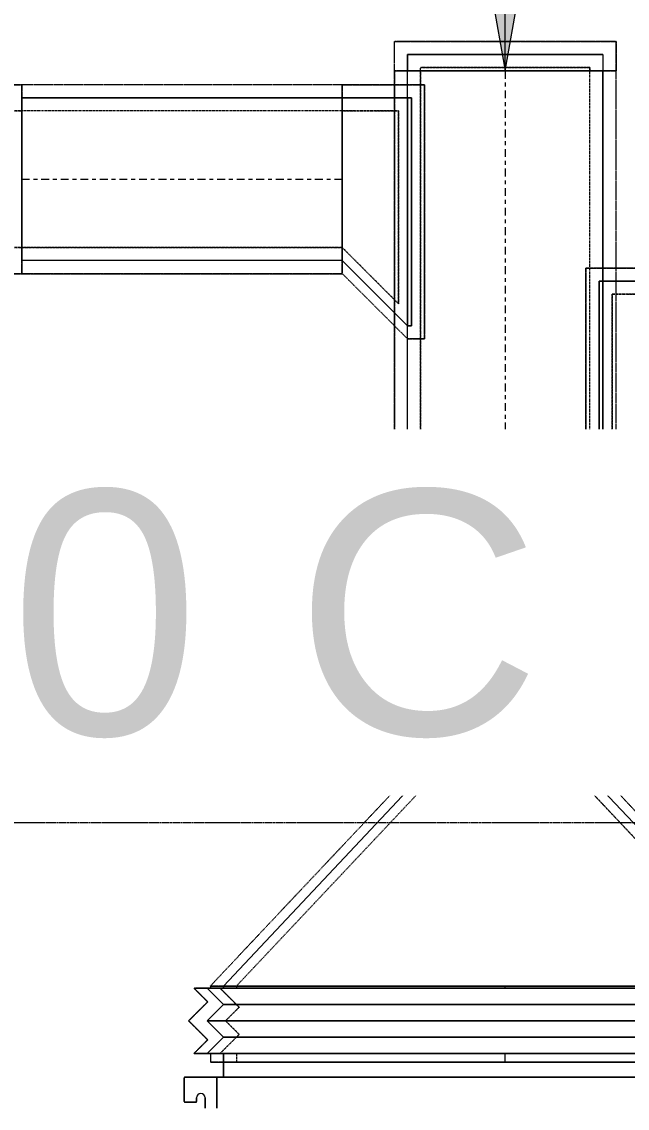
# Model space of a CAD drawing. Header units: inches. Extents: x -83664 to 20107, y -47222 to 19398.
# Drawn here: x -5650 to -4721, y -43412 to -41744 of the extents above; entities that cross this region are included whole.
import ezdxf

# ---------------------------------------------------------------- set-up
doc = ezdxf.new("R2010")
doc.units = ezdxf.units.IN
doc.header["$MEASUREMENT"] = 0
for name, pattern in [('AE7-LP-CENTER', [5.45, 3, -0.6, 1.25, -0.6]), ('Center', [29.999999, 12, -6, 6, -6]), ('Hidden 0_50', [1.0584, 0.5292, -0.5292]), ('Hidden 1_0', [1.7, 1, -0.7])]:
    doc.linetypes.add(name, pattern=pattern)
for name, color, linetype, lineweight, true_color in [('A-ANNO-MATC', 1, 'AE7-LP-CENTER', 9, 0xff0000), ('G-ANNO-SYMB', 7, 'Continuous', 9, 0x0091c9), ('M-HVAC-DUCT', 7, 'Continuous', 9, 0xffe97f)]:
    doc.layers.add(name, color=color, linetype=linetype, lineweight=lineweight, true_color=true_color)
for name, color, linetype, lineweight in [('M-EQPM', 7, 'Continuous', 18), ('M-HVAC-DUCT-CNTR', 7, 'Center', 9), ('M-HVAC-DUCT-IDEN', 7, 'Continuous', 18)]:
    doc.layers.add(name, color=color, linetype=linetype, lineweight=lineweight)
doc.styles.add('Arial_11', font='arial.ttf', dxfattribs={"height": 375})

# ---------------------------------------------------------------- blocks, each defined once
blk = doc.blocks.new('FCU-04-4R-M - FCU-F1-11-8-8295676-FIRST FLOOR AC CONDITIONING LAYOUT - PART A')
at = {"layer": 'M-EQPM'}
for p, q in [((-642.5, -199.7), (-642.5, -225.7)), ((-642.5, -225.7), (-642.5, -199.7)), ((-460.6, -216), (-460.6, -199.7)), ((-460.6, -199.7), (-460.6, -216)), ((-442.6, -199.7), (-442.6, -247.5)), ((-442.6, -247.5), (-442.6, -199.7)), ((-442.5, -199.7), (-442.5, -247.5)), ((-442.5, -247.5), (-442.5, -199.7)), ((442.5, -247.5), (442.5, -199.7)), ((442.5, -199.7), (442.5, -247.5)), ((442.5, -247.5), (442.5, -199.7)), ((442.5, -199.7), (442.5, -247.5)), ((442.6, -247.5), (442.6, -199.7)), ((442.6, -199.7), (442.6, -247.5)), ((460.6, -199.7), (460.6, -216)), ((460.6, -216), (460.6, -199.7)), ((-492.6, -246.5), (-492.6, -210)), ((-492.6, -210), (-492.6, -246.5)), ((-491.6, -209), (-474.6, -209)), ((-474.6, -209), (-491.6, -209)), ((-473.6, -210), (-473.6, -216)), ((-473.6, -216), (-473.6, -210)), ((473.6, -216), (473.6, -210)), ((473.6, -210), (473.6, -216)), ((474.6, -209), (491.6, -209)), ((491.6, -209), (474.6, -209)), ((492.6, -210), (492.6, -246.5)), ((492.6, -246.5), (492.6, -210)), ((-642.5, -225.7), (-442.5, -225.7)), ((-442.5, -225.7), (-642.5, -225.7)), ((-442.5, -221.7), (-472.5, -221.7)), ((-472.5, -221.7), (-472.5, -241.7)), ((-472.5, -221.7), (-472.5, -241.7)), ((-442.5, -241.7), (-442.5, -221.7)), ((-442.5, -241.7), (-442.5, -221.7)), ((-442.5, -225.7), (-442.5, -247.5)), ((-442.5, -247.5), (-442.5, -225.7)), ((-442.6, -247.5), (-491.6, -247.5)), ((-491.6, -247.5), (-442.6, -247.5)), ((-472.5, -241.7), (-442.5, -241.7)), ((-442.5, -247.5), (442.5, -247.5)), ((442.5, -247.5), (-442.5, -247.5)), ((-442.5, -247.5), (442.5, -247.5)), ((442.5, -247.5), (-442.5, -247.5)), ((432.5, -247.5), (-432.5, -247.5)), ((-432.5, -247.5), (-432.5, -270.5)), ((-432.5, -270.5), (-432.5, -247.5)), ((-432.5, -247.5), (432.5, -247.5)), ((432.5, -270.5), (432.5, -247.5)), ((432.5, -247.5), (432.5, -270.5)), ((491.6, -247.5), (442.6, -247.5)), ((442.6, -247.5), (491.6, -247.5)), ((-432.5, -270.5), (432.5, -270.5)), ((432.5, -270.5), (-432.5, -270.5))]:
    blk.add_line(p, q, dxfattribs=at)
for centre, radius, start, end in [((-491.6, -210), 1, 90, 180), ((-491.6, -210), 1, 90, 180), ((-474.6, -210), 1, 0, 90), ((-474.6, -210), 1, 0, 90), ((-467.1, -216), 6.5, 180, 360), ((-467.1, -216), 6.5, 180, 360), ((467.1, -216), 6.5, 180, 360), ((467.1, -216), 6.5, 180, 360), ((474.6, -210), 1, 90, 180), ((474.6, -210), 1, 90, 180), ((491.6, -210), 1, 0, 90), ((491.6, -210), 1, 0, 90), ((-491.6, -246.5), 1, 180, 270), ((-491.6, -246.5), 1, 180, 270), ((491.6, -246.5), 1, 270, 0), ((491.6, -246.5), 1, 270, 0)]:
    blk.add_arc(centre, radius, start, end, dxfattribs=at)
blk = doc.blocks.new('REMC_M_FLEX CONNECTION_Type 2 - V_SAD-V93-FIRST FLOOR AC CONDITIONING LAYOUT - PART A')
at = {"layer": 'M-HVAC-DUCT', "color": 30, "true_color": 0xff7f00}
for p, q in [((146115.9, 55119.5), (146090.9, 55144.5)), ((146090.9, 55144.5), (146115.9, 55119.5)), ((146090.9, 55144.5), (147005.9, 55144.5)), ((147005.9, 55144.5), (146090.9, 55144.5)), ((146980.9, 55119.5), (147005.9, 55144.5)), ((146980.9, 55119.5), (147005.9, 55144.5)), ((146090.9, 55094.5), (146115.9, 55119.5)), ((146115.9, 55119.5), (146090.9, 55094.5)), ((146980.9, 55119.5), (146115.9, 55119.5)), ((146115.9, 55119.5), (146980.9, 55119.5)), ((146980.9, 55119.5), (146115.9, 55119.5)), ((146115.9, 55119.5), (146980.9, 55119.5)), ((146980.9, 55119.5), (147005.9, 55094.5)), ((146980.9, 55119.5), (147005.9, 55094.5)), ((146090.9, 55094.5), (147005.9, 55094.5)), ((147005.9, 55094.5), (146090.9, 55094.5)), ((147005.9, 55094.5), (146090.9, 55094.5)), ((146115.9, 55069.5), (146090.9, 55094.5)), ((146090.9, 55094.5), (147005.9, 55094.5)), ((146090.9, 55094.5), (146115.9, 55069.5)), ((147005.9, 55094.5), (146980.9, 55069.5)), ((147005.9, 55094.5), (146980.9, 55069.5)), ((146090.9, 55044.5), (146115.9, 55069.5)), ((146115.9, 55069.5), (146090.9, 55044.5)), ((146980.9, 55069.5), (146115.9, 55069.5)), ((146115.9, 55069.5), (146980.9, 55069.5)), ((146115.9, 55069.5), (146980.9, 55069.5)), ((146980.9, 55069.5), (146115.9, 55069.5)), ((146980.9, 55069.5), (147005.9, 55044.5)), ((146980.9, 55069.5), (147005.9, 55044.5)), ((146090.9, 55044.5), (147005.9, 55044.5)), ((147005.9, 55044.5), (146090.9, 55044.5))]:
    blk.add_line(p, q, dxfattribs=at)
blk = doc.blocks.new('M_Rectangular Endcap - Standard-7486187-FIRST FLOOR AC CONDITIONING LAYOUT - PART A')
at = {"layer": 'M-HVAC-DUCT', "color": 30, "true_color": 0xff7f00}
for p, q in [((0, 150), (0, -150)), ((0, -150), (0, 150)), ((0, 150), (25, 150)), ((25, 150), (0, 150)), ((25, 150), (25, -150)), ((25, -150), (25, 150)), ((25, -150), (0, -150)), ((25, -150), (0, -150))]:
    blk.add_line(p, q, dxfattribs=at)
blk = doc.blocks.new('M_Rectangular Transition - Length - Standard-9415717-FIRST FLOOR AC CONDITIONING LAYOUT - PART A')
at = {"layer": 'M-HVAC-DUCT', "color": 30, "true_color": 0xff7f00}
for p, q in [((0, 432.5), (0, -432.5)), ((0, 432.5), (300, 150)), ((0, 432.5), (300, 150)), ((0, -432.5), (0, 432.5)), ((300, -150), (300, 150)), ((300, 150), (300, -150)), ((0, -432.5), (300, -150)), ((300, -150), (0, -432.5))]:
    blk.add_line(p, q, dxfattribs=at)
blk = doc.blocks.new('M_Rectangular Elbow - Radius - 0_75 W-9415674-FIRST FLOOR AC CONDITIONING LAYOUT - PART A')
at = {"layer": 'M-HVAC-DUCT', "color": 30, "true_color": 0xff7f00}
for p, q in [((146698.4, 55804.9), (146398.4, 55804.9)), ((146398.4, 55804.9), (146698.4, 55804.9)), ((146398.4, 55804.9), (146398.4, 55751.1)), ((146398.4, 55804.9), (146398.4, 55535.9)), ((146698.4, 55751.1), (146698.4, 55804.9)), ((146698.4, 55804.9), (146698.4, 55535.9)), ((146398.4, 55535.9), (146398.4, 55751.1)), ((146398.4, 55751.1), (146698.4, 55751.1)), ((146698.4, 55751.1), (146698.4, 55535.9)), ((146698.4, 55535.9), (146398.4, 55535.9))]:
    blk.add_line(p, q, dxfattribs=at)
blk = doc.blocks.new('M_Rectangular Tap - Beveled - Standard-V216-FIRST FLOOR AC CONDITIONING LAYOUT - PART A')
at = {"layer": 'M-HVAC-DUCT', "color": 30, "true_color": 0xff7f00}
for p, q in [((0, 225), (-6.096, 225)), ((-6.096, -125), (-6.096, 225)), ((-6.096, 225), (-6.096, -125)), ((-6.096, 225), (0, 225)), ((100, 125), (0, 225)), ((100, 125), (0, 225)), ((100, 125), (100, -125)), ((100, -125), (100, 125)), ((-6.096, -125), (100, -125)), ((100, -125), (-6.096, -125))]:
    blk.add_line(p, q, dxfattribs=at)
blk = doc.blocks.new('M_Rectangular Tap - Beveled - Standard-V169-FIRST FLOOR AC CONDITIONING LAYOUT - PART A')
at = {"layer": 'M-HVAC-DUCT', "color": 30, "true_color": 0xff7f00}
for p, q in [((100, 125), (-6.096, 125)), ((-6.096, 125), (100, 125)), ((-6.096, 125), (-6.096, -225)), ((-6.096, -225), (-6.096, 125)), ((100, 125), (100, -125)), ((100, -125), (100, 125)), ((0, -225), (100, -125)), ((0, -225), (100, -125)), ((-6.096, -225), (0, -225)), ((0, -225), (-6.096, -225))]:
    blk.add_line(p, q, dxfattribs=at)
blk = doc.blocks.new('TEMW-SMBZ-HO-BM-HVAC-00002_rvt-1-FIRST FLOOR AC CONDITIONING LAYOUT - PART A')
at = {"layer": 'M-HVAC-DUCT', "color": 30, "linetype": 'Hidden 0_50', "true_color": 0xff7f00}
for p, q in [((146718.4, 56597.9), (146378.4, 56597.9)), ((146378.4, 56597.9), (146718.4, 56597.9)), ((146378.4, 56552.9), (146378.4, 56597.9)), ((146378.4, 56552.9), (146378.4, 56597.9)), ((146718.4, 56597.9), (146718.4, 56552.9)), ((146718.4, 56552.9), (146718.4, 56597.9)), ((146718.4, 56552.9), (146378.4, 56552.9)), ((146378.4, 56552.9), (146718.4, 56552.9)), ((146378.4, 56552.9), (146718.4, 56552.9)), ((146718.4, 56552.9), (146378.4, 56552.9)), ((146378.4, 56552.9), (146378.4, 55804.9)), ((146378.4, 55804.9), (146378.4, 56552.9)), ((146718.4, 55804.9), (146718.4, 56552.9)), ((146718.4, 55804.9), (146718.4, 56552.9)), ((145806.4, 56531.6), (145654, 56531.6)), ((145654, 56531.6), (145806.4, 56531.6)), ((145806.4, 56241.6), (145806.4, 56531.6)), ((145806.4, 56531.6), (145806.4, 56241.6)), ((145806.4, 56241.6), (145806.4, 56531.6)), ((145806.4, 56531.6), (145806.4, 56241.6)), ((146298.4, 56531.6), (145806.4, 56531.6)), ((146298.4, 56531.6), (145806.4, 56531.6)), ((146298.4, 56241.6), (146298.4, 56531.6)), ((146298.4, 56531.6), (146298.4, 56241.6)), ((146298.4, 56531.6), (146424.5, 56531.6)), ((146298.4, 56241.6), (146298.4, 56531.6)), ((146298.4, 56531.6), (146298.4, 56241.6)), ((146424.5, 56531.6), (146298.4, 56531.6)), ((146424.5, 56531.6), (146424.5, 56141.6)), ((146424.5, 56141.6), (146424.5, 56531.6)), ((145654, 56241.6), (145806.4, 56241.6)), ((145806.4, 56241.6), (145654, 56241.6)), ((145806.4, 56241.6), (146298.4, 56241.6)), ((146298.4, 56241.6), (145806.4, 56241.6)), ((146398.4, 56141.6), (146298.4, 56241.6)), ((146298.4, 56241.6), (146398.4, 56141.6)), ((146672.3, 55860), (146672.3, 56250)), ((146672.3, 56250), (146798.4, 56250)), ((146798.4, 56250), (146672.3, 56250)), ((146672.3, 56250), (146672.3, 55860)), ((146424.5, 56141.6), (146398.4, 56141.6)), ((146398.4, 56141.6), (146424.5, 56141.6)), ((146798.4, 55960), (146698.4, 55860)), ((146698.4, 55860), (146798.4, 55960)), ((146698.4, 55860), (146672.3, 55860)), ((146672.3, 55860), (146698.4, 55860)), ((146378.4, 55804.9), (146718.4, 55804.9)), ((146718.4, 55804.9), (146378.4, 55804.9)), ((146378.4, 55804.9), (146378.4, 55518.6)), ((146378.4, 55768.3), (146378.4, 55804.9)), ((146378.4, 55804.9), (146718.4, 55804.9)), ((146378.4, 55804.9), (146718.4, 55804.9)), ((146718.4, 55804.9), (146718.4, 55768.3)), ((146718.4, 55518.6), (146718.4, 55804.9)), ((146378.4, 55768.3), (146378.4, 55518.6)), ((146718.4, 55768.3), (146378.4, 55768.3)), ((146718.4, 55768.3), (146378.4, 55768.3)), ((146378.4, 55768.3), (146378.4, 55518.6)), ((146378.4, 55747.2), (146378.4, 55768.3)), ((146718.4, 55518.6), (146718.4, 55768.3)), ((146718.4, 55518.6), (146718.4, 55768.3)), ((146718.4, 55747.2), (146718.4, 55768.3)), ((146378.4, 55497.5), (146378.4, 55747.2)), ((146378.4, 55747.2), (146718.4, 55747.2)), ((146378.4, 55497.5), (146378.4, 55747.2)), ((146378.4, 55747.2), (146378.4, 55460.9)), ((146378.4, 55747.2), (146718.4, 55747.2)), ((146718.4, 55747.2), (146718.4, 55497.5)), ((146718.4, 55460.9), (146718.4, 55747.2)), ((146718.4, 55747.2), (146718.4, 55497.5)), ((146378.4, 55518.6), (146718.4, 55518.6)), ((146378.4, 55518.6), (146718.4, 55518.6)), ((146378.4, 55518.6), (146378.4, 55497.5)), ((146718.4, 55497.5), (146718.4, 55518.6)), ((146718.4, 55497.5), (146378.4, 55497.5)), ((146378.4, 55460.9), (146378.4, 55497.5)), ((146718.4, 55497.5), (146378.4, 55497.5)), ((146718.4, 55497.5), (146718.4, 55460.9)), ((146718.4, 55460.9), (146378.4, 55460.9)), ((146378.4, 55460.9), (146718.4, 55460.9)), ((146378.4, 55460.9), (146378.4, 55447.9)), ((146378.4, 55460.9), (146378.4, 55447.9)), ((146378.4, 55460.9), (146718.4, 55460.9)), ((146378.4, 55460.9), (146718.4, 55460.9)), ((146718.4, 55447.9), (146718.4, 55460.9)), ((146718.4, 55460.9), (146718.4, 55447.9)), ((146095.9, 55147.9), (146378.4, 55447.9)), ((146095.9, 55147.9), (146378.4, 55447.9)), ((146718.4, 55447.9), (146378.4, 55447.9)), ((146378.4, 55447.9), (146718.4, 55447.9)), ((146718.4, 55447.9), (146378.4, 55447.9)), ((146378.4, 55447.9), (146718.4, 55447.9)), ((147000.9, 55147.9), (146718.4, 55447.9)), ((146718.4, 55447.9), (147000.9, 55147.9)), ((146070.9, 55144.5), (147025.9, 55144.5)), ((146091.8, 55123.6), (146070.9, 55144.5)), ((146070.9, 55144.5), (146091.8, 55123.6)), ((147025.9, 55144.5), (146070.9, 55144.5)), ((147000.9, 55147.9), (146095.9, 55147.9)), ((146095.9, 55147.9), (147000.9, 55147.9)), ((146095.9, 55147.9), (146095.9, 55144.5)), ((146095.9, 55147.9), (146095.9, 55144.5)), ((146095.9, 55147.9), (147000.9, 55147.9)), ((147000.9, 55147.9), (146095.9, 55147.9)), ((147000.9, 55144.5), (146095.9, 55144.5)), ((146095.9, 55144.5), (147000.9, 55144.5)), ((146062.6, 55094.5), (146091.8, 55123.6)), ((146091.8, 55123.6), (146062.6, 55094.5)), ((146091.8, 55065.3), (146062.6, 55094.5)), ((146062.6, 55094.5), (146091.8, 55065.3)), ((146070.9, 55044.5), (146091.8, 55065.3)), ((146091.8, 55065.3), (146070.9, 55044.5)), ((147025.9, 55044.5), (146070.9, 55044.5)), ((146070.9, 55044.5), (147025.9, 55044.5)), ((147000.9, 55044.5), (146095.9, 55044.5)), ((146095.9, 55044.5), (147000.9, 55044.5)), ((146095.9, 55044.5), (146095.9, 55031)), ((146095.9, 55044.5), (146095.9, 55031)), ((147000.9, 55031), (146095.9, 55031)), ((146095.9, 55031), (147000.9, 55031))]:
    blk.add_line(p, q, dxfattribs=at)
at = {"layer": 'M-HVAC-DUCT', "color": 30, "true_color": 0xff7f00}
for p, q in [((146698.4, 56552.9), (146398.4, 56552.9)), ((146398.4, 56552.9), (146698.4, 56552.9)), ((146398.4, 55804.9), (146398.4, 56552.9)), ((146398.4, 55804.9), (146398.4, 56552.9)), ((146698.4, 56552.9), (146698.4, 55804.9)), ((146698.4, 55804.9), (146698.4, 56552.9)), ((145806.4, 56511.6), (145806.4, 56261.6)), ((145806.4, 56261.6), (145806.4, 56511.6)), ((145806.4, 56511.6), (146298.4, 56511.6)), ((146298.4, 56511.6), (145806.4, 56511.6)), ((146298.4, 56511.6), (146298.4, 56261.6)), ((146298.4, 56261.6), (146298.4, 56511.6)), ((146398.4, 56511.6), (146398.4, 56161.6)), ((146398.4, 56511.6), (146404.5, 56511.6)), ((146404.5, 56511.6), (146398.4, 56511.6)), ((146398.4, 56161.6), (146398.4, 56511.6)), ((146404.5, 56511.6), (146404.5, 56161.6)), ((146404.5, 56161.6), (146404.5, 56511.6)), ((146298.4, 56261.6), (145806.4, 56261.6)), ((146298.4, 56261.6), (145806.4, 56261.6)), ((146692.3, 56230), (146698.4, 56230)), ((146698.4, 56230), (146692.3, 56230)), ((146692.3, 55880), (146692.3, 56230)), ((146692.3, 56230), (146692.3, 55880)), ((146698.4, 55880), (146698.4, 56230)), ((146698.4, 55880), (146698.4, 56230)), ((146404.5, 56161.6), (146398.4, 56161.6)), ((146398.4, 56161.6), (146404.5, 56161.6)), ((146698.4, 55880), (146692.3, 55880)), ((146692.3, 55880), (146698.4, 55880)), ((146698.4, 55804.9), (146398.4, 55804.9)), ((146398.4, 55804.9), (146698.4, 55804.9)), ((146698.4, 55751.1), (146398.4, 55751.1)), ((146398.4, 55751.1), (146398.4, 55535.9)), ((146398.4, 55729.9), (146398.4, 55751.1)), ((146698.4, 55535.9), (146698.4, 55751.1)), ((146698.4, 55751.1), (146698.4, 55729.9)), ((146398.4, 55514.7), (146398.4, 55729.9)), ((146398.4, 55729.9), (146698.4, 55729.9)), ((146698.4, 55729.9), (146698.4, 55514.7)), ((146398.4, 55535.9), (146698.4, 55535.9)), ((146398.4, 55514.7), (146398.4, 55535.9)), ((146698.4, 55514.7), (146698.4, 55535.9)), ((146698.4, 55514.7), (146398.4, 55514.7)), ((146398.4, 55460.9), (146698.4, 55460.9)), ((146698.4, 55460.9), (146398.4, 55460.9)), ((146398.4, 55447.9), (146398.4, 55460.9)), ((146398.4, 55460.9), (146398.4, 55447.9)), ((146698.4, 55460.9), (146698.4, 55447.9)), ((146698.4, 55460.9), (146698.4, 55447.9)), ((146398.4, 55447.9), (146698.4, 55447.9)), ((146698.4, 55447.9), (146398.4, 55447.9)), ((146115.9, 55147.9), (146980.9, 55147.9)), ((146980.9, 55147.9), (146115.9, 55147.9)), ((146115.9, 55144.5), (146115.9, 55147.9)), ((146115.9, 55147.9), (146115.9, 55144.5)), ((146115.9, 55144.5), (146980.9, 55144.5)), ((146980.9, 55144.5), (146115.9, 55144.5)), ((146115.9, 55044.5), (146980.9, 55044.5)), ((146980.9, 55044.5), (146115.9, 55044.5)), ((146115.9, 55031), (146115.9, 55044.5)), ((146115.9, 55044.5), (146115.9, 55031)), ((146115.9, 55031), (146980.9, 55031)), ((146980.9, 55031), (146115.9, 55031))]:
    blk.add_line(p, q, dxfattribs=at)
at = {"layer": 'M-HVAC-DUCT', "color": 30, "linetype": 'Hidden 1_0', "true_color": 0xff7f00}
for p, q in [((146678.4, 56557.9), (146418.4, 56557.9)), ((146418.4, 56557.9), (146678.4, 56557.9)), ((146418.4, 56552.9), (146418.4, 56557.9)), ((146418.4, 56552.9), (146418.4, 56557.9)), ((146678.4, 56552.9), (146418.4, 56552.9)), ((146418.4, 56552.9), (146678.4, 56552.9)), ((146418.4, 56552.9), (146678.4, 56552.9)), ((146678.4, 56552.9), (146418.4, 56552.9)), ((146418.4, 56552.9), (146418.4, 55804.9)), ((146418.4, 55804.9), (146418.4, 56552.9)), ((146678.4, 56557.9), (146678.4, 56552.9)), ((146678.4, 56552.9), (146678.4, 56557.9)), ((146678.4, 55804.9), (146678.4, 56552.9)), ((146678.4, 55804.9), (146678.4, 56552.9)), ((145806.4, 56491.6), (145654, 56491.6)), ((145654, 56491.6), (145806.4, 56491.6)), ((145806.4, 56281.6), (145806.4, 56491.6)), ((145806.4, 56491.6), (145806.4, 56281.6)), ((146298.4, 56491.6), (145806.4, 56491.6)), ((146298.4, 56491.6), (145806.4, 56491.6)), ((145806.4, 56281.6), (145806.4, 56491.6)), ((145806.4, 56491.6), (145806.4, 56281.6)), ((146298.4, 56281.6), (146298.4, 56491.6)), ((146298.4, 56491.6), (146298.4, 56281.6)), ((146298.4, 56491.6), (146384.5, 56491.6)), ((146298.4, 56281.6), (146298.4, 56491.6)), ((146298.4, 56491.6), (146298.4, 56281.6)), ((146384.5, 56491.6), (146298.4, 56491.6)), ((146384.5, 56491.6), (146384.5, 56195.5)), ((146384.5, 56195.5), (146384.5, 56491.6)), ((145654, 56281.6), (145806.4, 56281.6)), ((145806.4, 56281.6), (145654, 56281.6)), ((145806.4, 56281.6), (146298.4, 56281.6)), ((146298.4, 56281.6), (145806.4, 56281.6)), ((146384.5, 56195.5), (146298.4, 56281.6)), ((146298.4, 56281.6), (146384.5, 56195.5)), ((146712.3, 55914), (146712.3, 56210)), ((146712.3, 56210), (146798.4, 56210)), ((146798.4, 56210), (146712.3, 56210)), ((146712.3, 56210), (146712.3, 55914)), ((146798.4, 56000), (146712.3, 55914)), ((146712.3, 55914), (146798.4, 56000)), ((146418.4, 55804.9), (146678.4, 55804.9)), ((146678.4, 55804.9), (146418.4, 55804.9)), ((146418.4, 55804.9), (146418.4, 55553.1)), ((146418.4, 55733.9), (146418.4, 55804.9)), ((146418.4, 55804.9), (146678.4, 55804.9)), ((146418.4, 55804.9), (146678.4, 55804.9)), ((146678.4, 55804.9), (146678.4, 55733.9)), ((146678.4, 55553.1), (146678.4, 55804.9)), ((146418.4, 55733.9), (146418.4, 55553.1)), ((146678.4, 55733.9), (146418.4, 55733.9)), ((146678.4, 55733.9), (146418.4, 55733.9)), ((146418.4, 55733.9), (146418.4, 55553.1)), ((146418.4, 55712.7), (146418.4, 55733.9)), ((146678.4, 55553.1), (146678.4, 55733.9)), ((146678.4, 55553.1), (146678.4, 55733.9)), ((146678.4, 55712.7), (146678.4, 55733.9)), ((146418.4, 55531.9), (146418.4, 55712.7)), ((146418.4, 55712.7), (146678.4, 55712.7)), ((146418.4, 55531.9), (146418.4, 55712.7)), ((146418.4, 55712.7), (146418.4, 55460.9)), ((146418.4, 55712.7), (146678.4, 55712.7)), ((146678.4, 55712.7), (146678.4, 55531.9)), ((146678.4, 55460.9), (146678.4, 55712.7)), ((146678.4, 55712.7), (146678.4, 55531.9)), ((146418.4, 55553.1), (146678.4, 55553.1)), ((146418.4, 55553.1), (146678.4, 55553.1)), ((146418.4, 55553.1), (146418.4, 55531.9)), ((146678.4, 55531.9), (146678.4, 55553.1)), ((146678.4, 55531.9), (146418.4, 55531.9)), ((146418.4, 55460.9), (146418.4, 55531.9)), ((146678.4, 55531.9), (146418.4, 55531.9)), ((146678.4, 55531.9), (146678.4, 55460.9)), ((146678.4, 55460.9), (146418.4, 55460.9)), ((146418.4, 55460.9), (146678.4, 55460.9)), ((146418.4, 55460.9), (146418.4, 55447.9)), ((146418.4, 55460.9), (146418.4, 55447.9)), ((146418.4, 55460.9), (146678.4, 55460.9)), ((146418.4, 55460.9), (146678.4, 55460.9)), ((146678.4, 55447.9), (146678.4, 55460.9)), ((146678.4, 55460.9), (146678.4, 55447.9)), ((146135.9, 55147.9), (146418.4, 55447.9)), ((146135.9, 55147.9), (146418.4, 55447.9)), ((146678.4, 55447.9), (146418.4, 55447.9)), ((146418.4, 55447.9), (146678.4, 55447.9)), ((146678.4, 55447.9), (146418.4, 55447.9)), ((146418.4, 55447.9), (146678.4, 55447.9)), ((146960.9, 55147.9), (146678.4, 55447.9)), ((146678.4, 55447.9), (146960.9, 55147.9)), ((146110.9, 55144.5), (146985.9, 55144.5)), ((146140.1, 55115.3), (146110.9, 55144.5)), ((146110.9, 55144.5), (146140.1, 55115.3)), ((146985.9, 55144.5), (146110.9, 55144.5)), ((146960.9, 55147.9), (146135.9, 55147.9)), ((146135.9, 55147.9), (146960.9, 55147.9)), ((146135.9, 55147.9), (146135.9, 55144.5)), ((146135.9, 55147.9), (146135.9, 55144.5)), ((146135.9, 55147.9), (146960.9, 55147.9)), ((146960.9, 55147.9), (146135.9, 55147.9)), ((146960.9, 55144.5), (146135.9, 55144.5)), ((146135.9, 55144.5), (146960.9, 55144.5)), ((146119.2, 55094.5), (146140.1, 55115.3)), ((146140.1, 55115.3), (146119.2, 55094.5)), ((146140.1, 55073.6), (146119.2, 55094.5)), ((146119.2, 55094.5), (146140.1, 55073.6)), ((146110.9, 55044.5), (146140.1, 55073.6)), ((146140.1, 55073.6), (146110.9, 55044.5)), ((146985.9, 55044.5), (146110.9, 55044.5)), ((146110.9, 55044.5), (146985.9, 55044.5)), ((146960.9, 55044.5), (146135.9, 55044.5)), ((146135.9, 55044.5), (146960.9, 55044.5)), ((146135.9, 55044.5), (146135.9, 55031)), ((146135.9, 55044.5), (146135.9, 55031)), ((146960.9, 55031), (146135.9, 55031)), ((146135.9, 55031), (146960.9, 55031))]:
    blk.add_line(p, q, dxfattribs=at)
at = {"layer": 'M-HVAC-DUCT-CNTR', "color": 30, "true_color": 0xff7f00}
for p, q in [((146548.4, 56552.9), (146548.4, 55804.9)), ((145806.4, 56386.6), (146298.4, 56386.6)), ((146548.4, 55643.5), (146548.4, 55622.3)), ((146548.4, 55447.9), (146548.4, 55460.9)), ((146548.4, 55144.5), (146548.4, 55147.9)), ((146548.4, 55031), (146548.4, 55044.5))]:
    blk.add_line(p, q, dxfattribs=at)
at = {"layer": 'M-EQPM', "color": 6, "linetype": 'Hidden 0_50', "lineweight": 9, "true_color": 0xff00ff, "rotation": 180}
blk.add_blockref('FCU-04-4R-M - FCU-F1-11-8-8295676-FIRST FLOOR AC CONDITIONING LAYOUT - PART A', (146548.4, 54760.5), dxfattribs=at)
at = {"layer": 'M-HVAC-DUCT', "color": 6, "linetype": 'Hidden 0_50', "lineweight": 9, "true_color": 0xff00ff, "rotation": 90}
for name, p in [('M_Rectangular Endcap - Standard-7486187-FIRST FLOOR AC CONDITIONING LAYOUT - PART A', (146548.4, 56552.9)), ('M_Rectangular Transition - Length - Standard-9415717-FIRST FLOOR AC CONDITIONING LAYOUT - PART A', (146548.4, 55147.9))]:
    blk.add_blockref(name, p, dxfattribs=at)
at = {"layer": 'M-HVAC-DUCT', "color": 6, "linetype": 'Hidden 0_50', "lineweight": 9, "true_color": 0xff00ff, "extrusion": (0, 0, -1)}
blk.add_blockref('M_Rectangular Tap - Beveled - Standard-V169-FIRST FLOOR AC CONDITIONING LAYOUT - PART A', (-146398.4, 56386.6), dxfattribs=at)
at = {"layer": 'M-HVAC-DUCT', "color": 6, "linetype": 'Hidden 0_50', "lineweight": 9, "true_color": 0xff00ff, "extrusion": (0, 0, -1), "rotation": 180}
for name, p in [('M_Rectangular Tap - Beveled - Standard-V216-FIRST FLOOR AC CONDITIONING LAYOUT - PART A', (-146698.4, 56105)), ('M_Rectangular Elbow - Radius - 0_75 W-9415674-FIRST FLOOR AC CONDITIONING LAYOUT - PART A', (0, 111265.8))]:
    blk.add_blockref(name, p, dxfattribs=at)
at = {"layer": 'M-HVAC-DUCT', "color": 6, "linetype": 'Hidden 0_50', "lineweight": 9, "true_color": 0xff00ff}
for name in ['M_Rectangular Elbow - Radius - 0_75 W-9415674-FIRST FLOOR AC CONDITIONING LAYOUT - PART A', 'REMC_M_FLEX CONNECTION_Type 2 - V_SAD-V93-FIRST FLOOR AC CONDITIONING LAYOUT - PART A']:
    blk.add_blockref(name, (0, 0), dxfattribs=at)
blk = doc.blocks.new('TEMW-SMBZ-HO-BM-HVAC-00002_rvt-2-FIRST FLOOR AC CONDITIONING LAYOUT - PART A')
at = {"layer": 'M-HVAC-DUCT', "color": 30, "linetype": 'Hidden 0_50', "true_color": 0xff7f00}
for p, q in [((146718.4, 56597.9), (146378.4, 56597.9)), ((146378.4, 56597.9), (146718.4, 56597.9)), ((146378.4, 56552.9), (146378.4, 56597.9)), ((146378.4, 56552.9), (146378.4, 56597.9)), ((146718.4, 56597.9), (146718.4, 56552.9)), ((146718.4, 56552.9), (146718.4, 56597.9)), ((146718.4, 56552.9), (146378.4, 56552.9)), ((146378.4, 56552.9), (146718.4, 56552.9)), ((146378.4, 56552.9), (146718.4, 56552.9)), ((146718.4, 56552.9), (146378.4, 56552.9)), ((146378.4, 56552.9), (146378.4, 55804.9)), ((146378.4, 55804.9), (146378.4, 56552.9)), ((146718.4, 55804.9), (146718.4, 56552.9)), ((146718.4, 55804.9), (146718.4, 56552.9)), ((145806.4, 56531.6), (145654, 56531.6)), ((145654, 56531.6), (145806.4, 56531.6)), ((145806.4, 56241.6), (145806.4, 56531.6)), ((145806.4, 56531.6), (145806.4, 56241.6)), ((145806.4, 56241.6), (145806.4, 56531.6)), ((145806.4, 56531.6), (145806.4, 56241.6)), ((146298.4, 56531.6), (145806.4, 56531.6)), ((146298.4, 56531.6), (145806.4, 56531.6)), ((146298.4, 56241.6), (146298.4, 56531.6)), ((146298.4, 56531.6), (146298.4, 56241.6)), ((146298.4, 56531.6), (146424.5, 56531.6)), ((146298.4, 56241.6), (146298.4, 56531.6)), ((146298.4, 56531.6), (146298.4, 56241.6)), ((146424.5, 56531.6), (146298.4, 56531.6)), ((146424.5, 56531.6), (146424.5, 56141.6)), ((146424.5, 56141.6), (146424.5, 56531.6)), ((145654, 56241.6), (145806.4, 56241.6)), ((145806.4, 56241.6), (145654, 56241.6)), ((145806.4, 56241.6), (146298.4, 56241.6)), ((146298.4, 56241.6), (145806.4, 56241.6)), ((146398.4, 56141.6), (146298.4, 56241.6)), ((146298.4, 56241.6), (146398.4, 56141.6)), ((146672.3, 55860), (146672.3, 56250)), ((146672.3, 56250), (146798.4, 56250)), ((146798.4, 56250), (146672.3, 56250)), ((146672.3, 56250), (146672.3, 55860)), ((146424.5, 56141.6), (146398.4, 56141.6)), ((146398.4, 56141.6), (146424.5, 56141.6)), ((146798.4, 55960), (146698.4, 55860)), ((146698.4, 55860), (146798.4, 55960)), ((146698.4, 55860), (146672.3, 55860)), ((146672.3, 55860), (146698.4, 55860)), ((146378.4, 55804.9), (146718.4, 55804.9)), ((146718.4, 55804.9), (146378.4, 55804.9)), ((146378.4, 55804.9), (146378.4, 55518.6)), ((146378.4, 55768.3), (146378.4, 55804.9)), ((146378.4, 55804.9), (146718.4, 55804.9)), ((146378.4, 55804.9), (146718.4, 55804.9)), ((146718.4, 55804.9), (146718.4, 55768.3)), ((146718.4, 55518.6), (146718.4, 55804.9)), ((146378.4, 55768.3), (146378.4, 55518.6)), ((146718.4, 55768.3), (146378.4, 55768.3)), ((146718.4, 55768.3), (146378.4, 55768.3)), ((146378.4, 55768.3), (146378.4, 55518.6)), ((146378.4, 55747.2), (146378.4, 55768.3)), ((146718.4, 55518.6), (146718.4, 55768.3)), ((146718.4, 55518.6), (146718.4, 55768.3)), ((146718.4, 55747.2), (146718.4, 55768.3)), ((146378.4, 55497.5), (146378.4, 55747.2)), ((146378.4, 55747.2), (146718.4, 55747.2)), ((146378.4, 55497.5), (146378.4, 55747.2)), ((146378.4, 55747.2), (146378.4, 55460.9)), ((146378.4, 55747.2), (146718.4, 55747.2)), ((146718.4, 55747.2), (146718.4, 55497.5)), ((146718.4, 55460.9), (146718.4, 55747.2)), ((146718.4, 55747.2), (146718.4, 55497.5)), ((146378.4, 55518.6), (146718.4, 55518.6)), ((146378.4, 55518.6), (146718.4, 55518.6)), ((146378.4, 55518.6), (146378.4, 55497.5)), ((146718.4, 55497.5), (146718.4, 55518.6)), ((146718.4, 55497.5), (146378.4, 55497.5)), ((146378.4, 55460.9), (146378.4, 55497.5)), ((146718.4, 55497.5), (146378.4, 55497.5)), ((146718.4, 55497.5), (146718.4, 55460.9)), ((146718.4, 55460.9), (146378.4, 55460.9)), ((146378.4, 55460.9), (146718.4, 55460.9)), ((146378.4, 55460.9), (146378.4, 55447.9)), ((146378.4, 55460.9), (146378.4, 55447.9)), ((146378.4, 55460.9), (146718.4, 55460.9)), ((146378.4, 55460.9), (146718.4, 55460.9)), ((146718.4, 55447.9), (146718.4, 55460.9)), ((146718.4, 55460.9), (146718.4, 55447.9)), ((146095.9, 55147.9), (146378.4, 55447.9)), ((146095.9, 55147.9), (146378.4, 55447.9)), ((146718.4, 55447.9), (146378.4, 55447.9)), ((146378.4, 55447.9), (146718.4, 55447.9)), ((146718.4, 55447.9), (146378.4, 55447.9)), ((146378.4, 55447.9), (146718.4, 55447.9)), ((147000.9, 55147.9), (146718.4, 55447.9)), ((146718.4, 55447.9), (147000.9, 55147.9)), ((146070.9, 55144.5), (147025.9, 55144.5)), ((146091.8, 55123.6), (146070.9, 55144.5)), ((146070.9, 55144.5), (146091.8, 55123.6)), ((147025.9, 55144.5), (146070.9, 55144.5)), ((147000.9, 55147.9), (146095.9, 55147.9)), ((146095.9, 55147.9), (147000.9, 55147.9)), ((146095.9, 55147.9), (146095.9, 55144.5)), ((146095.9, 55147.9), (146095.9, 55144.5)), ((146095.9, 55147.9), (147000.9, 55147.9)), ((147000.9, 55147.9), (146095.9, 55147.9)), ((147000.9, 55144.5), (146095.9, 55144.5)), ((146095.9, 55144.5), (147000.9, 55144.5)), ((146062.6, 55094.5), (146091.8, 55123.6)), ((146091.8, 55123.6), (146062.6, 55094.5)), ((146091.8, 55065.3), (146062.6, 55094.5)), ((146062.6, 55094.5), (146091.8, 55065.3)), ((146070.9, 55044.5), (146091.8, 55065.3)), ((146091.8, 55065.3), (146070.9, 55044.5)), ((147025.9, 55044.5), (146070.9, 55044.5)), ((146070.9, 55044.5), (147025.9, 55044.5)), ((147000.9, 55044.5), (146095.9, 55044.5)), ((146095.9, 55044.5), (147000.9, 55044.5)), ((146095.9, 55044.5), (146095.9, 55031)), ((146095.9, 55044.5), (146095.9, 55031)), ((147000.9, 55031), (146095.9, 55031)), ((146095.9, 55031), (147000.9, 55031))]:
    blk.add_line(p, q, dxfattribs=at)
at = {"layer": 'M-HVAC-DUCT', "color": 30, "true_color": 0xff7f00}
for p, q in [((146698.4, 56552.9), (146398.4, 56552.9)), ((146398.4, 56552.9), (146698.4, 56552.9)), ((146398.4, 55804.9), (146398.4, 56552.9)), ((146398.4, 55804.9), (146398.4, 56552.9)), ((146698.4, 56552.9), (146698.4, 55804.9)), ((146698.4, 55804.9), (146698.4, 56552.9)), ((145806.4, 56511.6), (145806.4, 56261.6)), ((145806.4, 56261.6), (145806.4, 56511.6)), ((145806.4, 56511.6), (146298.4, 56511.6)), ((146298.4, 56511.6), (145806.4, 56511.6)), ((146298.4, 56511.6), (146298.4, 56261.6)), ((146298.4, 56261.6), (146298.4, 56511.6)), ((146398.4, 56511.6), (146398.4, 56161.6)), ((146398.4, 56511.6), (146404.5, 56511.6)), ((146404.5, 56511.6), (146398.4, 56511.6)), ((146398.4, 56161.6), (146398.4, 56511.6)), ((146404.5, 56511.6), (146404.5, 56161.6)), ((146404.5, 56161.6), (146404.5, 56511.6)), ((146298.4, 56261.6), (145806.4, 56261.6)), ((146298.4, 56261.6), (145806.4, 56261.6)), ((146692.3, 56230), (146698.4, 56230)), ((146698.4, 56230), (146692.3, 56230)), ((146692.3, 55880), (146692.3, 56230)), ((146692.3, 56230), (146692.3, 55880)), ((146698.4, 55880), (146698.4, 56230)), ((146698.4, 55880), (146698.4, 56230)), ((146404.5, 56161.6), (146398.4, 56161.6)), ((146398.4, 56161.6), (146404.5, 56161.6)), ((146698.4, 55880), (146692.3, 55880)), ((146692.3, 55880), (146698.4, 55880)), ((146698.4, 55804.9), (146398.4, 55804.9)), ((146398.4, 55804.9), (146698.4, 55804.9)), ((146698.4, 55751.1), (146398.4, 55751.1)), ((146398.4, 55751.1), (146398.4, 55535.9)), ((146398.4, 55729.9), (146398.4, 55751.1)), ((146698.4, 55535.9), (146698.4, 55751.1)), ((146698.4, 55751.1), (146698.4, 55729.9)), ((146398.4, 55514.7), (146398.4, 55729.9)), ((146398.4, 55729.9), (146698.4, 55729.9)), ((146698.4, 55729.9), (146698.4, 55514.7)), ((146398.4, 55535.9), (146698.4, 55535.9)), ((146398.4, 55514.7), (146398.4, 55535.9)), ((146698.4, 55514.7), (146698.4, 55535.9)), ((146698.4, 55514.7), (146398.4, 55514.7)), ((146398.4, 55460.9), (146698.4, 55460.9)), ((146698.4, 55460.9), (146398.4, 55460.9)), ((146398.4, 55447.9), (146398.4, 55460.9)), ((146398.4, 55460.9), (146398.4, 55447.9)), ((146698.4, 55460.9), (146698.4, 55447.9)), ((146698.4, 55460.9), (146698.4, 55447.9)), ((146398.4, 55447.9), (146698.4, 55447.9)), ((146698.4, 55447.9), (146398.4, 55447.9)), ((146115.9, 55147.9), (146980.9, 55147.9)), ((146980.9, 55147.9), (146115.9, 55147.9)), ((146115.9, 55144.5), (146115.9, 55147.9)), ((146115.9, 55147.9), (146115.9, 55144.5)), ((146115.9, 55144.5), (146980.9, 55144.5)), ((146980.9, 55144.5), (146115.9, 55144.5)), ((146115.9, 55044.5), (146980.9, 55044.5)), ((146980.9, 55044.5), (146115.9, 55044.5)), ((146115.9, 55031), (146115.9, 55044.5)), ((146115.9, 55044.5), (146115.9, 55031)), ((146115.9, 55031), (146980.9, 55031)), ((146980.9, 55031), (146115.9, 55031))]:
    blk.add_line(p, q, dxfattribs=at)
at = {"layer": 'M-HVAC-DUCT', "color": 30, "linetype": 'Hidden 1_0', "true_color": 0xff7f00}
for p, q in [((146678.4, 56557.9), (146418.4, 56557.9)), ((146418.4, 56557.9), (146678.4, 56557.9)), ((146418.4, 56552.9), (146418.4, 56557.9)), ((146418.4, 56552.9), (146418.4, 56557.9)), ((146678.4, 56552.9), (146418.4, 56552.9)), ((146418.4, 56552.9), (146678.4, 56552.9)), ((146418.4, 56552.9), (146678.4, 56552.9)), ((146678.4, 56552.9), (146418.4, 56552.9)), ((146418.4, 56552.9), (146418.4, 55804.9)), ((146418.4, 55804.9), (146418.4, 56552.9)), ((146678.4, 56557.9), (146678.4, 56552.9)), ((146678.4, 56552.9), (146678.4, 56557.9)), ((146678.4, 55804.9), (146678.4, 56552.9)), ((146678.4, 55804.9), (146678.4, 56552.9)), ((145806.4, 56491.6), (145654, 56491.6)), ((145654, 56491.6), (145806.4, 56491.6)), ((145806.4, 56281.6), (145806.4, 56491.6)), ((145806.4, 56491.6), (145806.4, 56281.6)), ((146298.4, 56491.6), (145806.4, 56491.6)), ((146298.4, 56491.6), (145806.4, 56491.6)), ((145806.4, 56281.6), (145806.4, 56491.6)), ((145806.4, 56491.6), (145806.4, 56281.6)), ((146298.4, 56281.6), (146298.4, 56491.6)), ((146298.4, 56491.6), (146298.4, 56281.6)), ((146298.4, 56491.6), (146384.5, 56491.6)), ((146298.4, 56281.6), (146298.4, 56491.6)), ((146298.4, 56491.6), (146298.4, 56281.6)), ((146384.5, 56491.6), (146298.4, 56491.6)), ((146384.5, 56491.6), (146384.5, 56195.5)), ((146384.5, 56195.5), (146384.5, 56491.6)), ((145654, 56281.6), (145806.4, 56281.6)), ((145806.4, 56281.6), (145654, 56281.6)), ((145806.4, 56281.6), (146298.4, 56281.6)), ((146298.4, 56281.6), (145806.4, 56281.6)), ((146384.5, 56195.5), (146298.4, 56281.6)), ((146298.4, 56281.6), (146384.5, 56195.5)), ((146712.3, 55914), (146712.3, 56210)), ((146712.3, 56210), (146798.4, 56210)), ((146798.4, 56210), (146712.3, 56210)), ((146712.3, 56210), (146712.3, 55914)), ((146798.4, 56000), (146712.3, 55914)), ((146712.3, 55914), (146798.4, 56000)), ((146418.4, 55804.9), (146678.4, 55804.9)), ((146678.4, 55804.9), (146418.4, 55804.9)), ((146418.4, 55804.9), (146418.4, 55553.1)), ((146418.4, 55733.9), (146418.4, 55804.9)), ((146418.4, 55804.9), (146678.4, 55804.9)), ((146418.4, 55804.9), (146678.4, 55804.9)), ((146678.4, 55804.9), (146678.4, 55733.9)), ((146678.4, 55553.1), (146678.4, 55804.9)), ((146418.4, 55733.9), (146418.4, 55553.1)), ((146678.4, 55733.9), (146418.4, 55733.9)), ((146678.4, 55733.9), (146418.4, 55733.9)), ((146418.4, 55733.9), (146418.4, 55553.1)), ((146418.4, 55712.7), (146418.4, 55733.9)), ((146678.4, 55553.1), (146678.4, 55733.9)), ((146678.4, 55553.1), (146678.4, 55733.9)), ((146678.4, 55712.7), (146678.4, 55733.9)), ((146418.4, 55531.9), (146418.4, 55712.7)), ((146418.4, 55712.7), (146678.4, 55712.7)), ((146418.4, 55531.9), (146418.4, 55712.7)), ((146418.4, 55712.7), (146418.4, 55460.9)), ((146418.4, 55712.7), (146678.4, 55712.7)), ((146678.4, 55712.7), (146678.4, 55531.9)), ((146678.4, 55460.9), (146678.4, 55712.7)), ((146678.4, 55712.7), (146678.4, 55531.9)), ((146418.4, 55553.1), (146678.4, 55553.1)), ((146418.4, 55553.1), (146678.4, 55553.1)), ((146418.4, 55553.1), (146418.4, 55531.9)), ((146678.4, 55531.9), (146678.4, 55553.1)), ((146678.4, 55531.9), (146418.4, 55531.9)), ((146418.4, 55460.9), (146418.4, 55531.9)), ((146678.4, 55531.9), (146418.4, 55531.9)), ((146678.4, 55531.9), (146678.4, 55460.9)), ((146678.4, 55460.9), (146418.4, 55460.9)), ((146418.4, 55460.9), (146678.4, 55460.9)), ((146418.4, 55460.9), (146418.4, 55447.9)), ((146418.4, 55460.9), (146418.4, 55447.9)), ((146418.4, 55460.9), (146678.4, 55460.9)), ((146418.4, 55460.9), (146678.4, 55460.9)), ((146678.4, 55447.9), (146678.4, 55460.9)), ((146678.4, 55460.9), (146678.4, 55447.9)), ((146135.9, 55147.9), (146418.4, 55447.9)), ((146135.9, 55147.9), (146418.4, 55447.9)), ((146678.4, 55447.9), (146418.4, 55447.9)), ((146418.4, 55447.9), (146678.4, 55447.9)), ((146678.4, 55447.9), (146418.4, 55447.9)), ((146418.4, 55447.9), (146678.4, 55447.9)), ((146960.9, 55147.9), (146678.4, 55447.9)), ((146678.4, 55447.9), (146960.9, 55147.9)), ((146110.9, 55144.5), (146985.9, 55144.5)), ((146140.1, 55115.3), (146110.9, 55144.5)), ((146110.9, 55144.5), (146140.1, 55115.3)), ((146985.9, 55144.5), (146110.9, 55144.5)), ((146960.9, 55147.9), (146135.9, 55147.9)), ((146135.9, 55147.9), (146960.9, 55147.9)), ((146135.9, 55147.9), (146135.9, 55144.5)), ((146135.9, 55147.9), (146135.9, 55144.5)), ((146135.9, 55147.9), (146960.9, 55147.9)), ((146960.9, 55147.9), (146135.9, 55147.9)), ((146960.9, 55144.5), (146135.9, 55144.5)), ((146135.9, 55144.5), (146960.9, 55144.5)), ((146119.2, 55094.5), (146140.1, 55115.3)), ((146140.1, 55115.3), (146119.2, 55094.5)), ((146140.1, 55073.6), (146119.2, 55094.5)), ((146119.2, 55094.5), (146140.1, 55073.6)), ((146110.9, 55044.5), (146140.1, 55073.6)), ((146140.1, 55073.6), (146110.9, 55044.5)), ((146985.9, 55044.5), (146110.9, 55044.5)), ((146110.9, 55044.5), (146985.9, 55044.5)), ((146960.9, 55044.5), (146135.9, 55044.5)), ((146135.9, 55044.5), (146960.9, 55044.5)), ((146135.9, 55044.5), (146135.9, 55031)), ((146135.9, 55044.5), (146135.9, 55031)), ((146960.9, 55031), (146135.9, 55031)), ((146135.9, 55031), (146960.9, 55031))]:
    blk.add_line(p, q, dxfattribs=at)
at = {"layer": 'M-HVAC-DUCT-CNTR', "color": 30, "true_color": 0xff7f00}
for p, q in [((146548.4, 56552.9), (146548.4, 55804.9)), ((145806.4, 56386.6), (146298.4, 56386.6)), ((146548.4, 55643.5), (146548.4, 55622.3)), ((146548.4, 55447.9), (146548.4, 55460.9)), ((146548.4, 55144.5), (146548.4, 55147.9)), ((146548.4, 55031), (146548.4, 55044.5))]:
    blk.add_line(p, q, dxfattribs=at)
at = {"layer": 'M-EQPM', "color": 6, "linetype": 'Hidden 0_50', "lineweight": 9, "true_color": 0xff00ff, "rotation": 180}
blk.add_blockref('FCU-04-4R-M - FCU-F1-11-8-8295676-FIRST FLOOR AC CONDITIONING LAYOUT - PART A', (146548.4, 54760.5), dxfattribs=at)
at = {"layer": 'M-HVAC-DUCT', "color": 6, "linetype": 'Hidden 0_50', "lineweight": 9, "true_color": 0xff00ff, "rotation": 90}
for name, p in [('M_Rectangular Endcap - Standard-7486187-FIRST FLOOR AC CONDITIONING LAYOUT - PART A', (146548.4, 56552.9)), ('M_Rectangular Transition - Length - Standard-9415717-FIRST FLOOR AC CONDITIONING LAYOUT - PART A', (146548.4, 55147.9))]:
    blk.add_blockref(name, p, dxfattribs=at)
at = {"layer": 'M-HVAC-DUCT', "color": 6, "linetype": 'Hidden 0_50', "lineweight": 9, "true_color": 0xff00ff, "extrusion": (0, 0, -1)}
blk.add_blockref('M_Rectangular Tap - Beveled - Standard-V169-FIRST FLOOR AC CONDITIONING LAYOUT - PART A', (-146398.4, 56386.6), dxfattribs=at)
at = {"layer": 'M-HVAC-DUCT', "color": 6, "linetype": 'Hidden 0_50', "lineweight": 9, "true_color": 0xff00ff, "extrusion": (0, 0, -1), "rotation": 180}
for name, p in [('M_Rectangular Tap - Beveled - Standard-V216-FIRST FLOOR AC CONDITIONING LAYOUT - PART A', (-146698.4, 56105)), ('M_Rectangular Elbow - Radius - 0_75 W-9415674-FIRST FLOOR AC CONDITIONING LAYOUT - PART A', (0, 111265.8))]:
    blk.add_blockref(name, p, dxfattribs=at)
at = {"layer": 'M-HVAC-DUCT', "color": 6, "linetype": 'Hidden 0_50', "lineweight": 9, "true_color": 0xff00ff}
for name in ['M_Rectangular Elbow - Radius - 0_75 W-9415674-FIRST FLOOR AC CONDITIONING LAYOUT - PART A', 'REMC_M_FLEX CONNECTION_Type 2 - V_SAD-V93-FIRST FLOOR AC CONDITIONING LAYOUT - PART A']:
    blk.add_blockref(name, (0, 0), dxfattribs=at)

msp = doc.modelspace()

# ---------------------------------------------------------------- hatches: boundary and pattern name
at = {"layer": 'M-HVAC-DUCT-IDEN', "lineweight": 9}
msp.add_hatch(color=256, dxfattribs=at).paths.add_polyline_path([(-4908.2, -41819.3), (-4868.6, -41594.3), (-4947.9, -41594.3)])

# ---------------------------------------------------------------- linework, layer by layer
at = {"layer": 'A-ANNO-MATC'}
msp.add_line((-79564.5, -42973.2), (20076.9, -42973.2), dxfattribs=at)
at = {"layer": 'M-HVAC-DUCT-IDEN', "lineweight": 9}
for p, q in [((-4908.2, -41819.3), (-4908.2, -41454)), ((-4947.9, -41594.3), (-4908.2, -41819.3)), ((-4908.2, -41819.3), (-4868.6, -41594.3))]:
    msp.add_line(p, q, dxfattribs=at)

# ---------------------------------------------------------------- block references
at = {"lineweight": 5}
for name in ['TEMW-SMBZ-HO-BM-HVAC-00002_rvt-1-FIRST FLOOR AC CONDITIONING LAYOUT - PART A', 'TEMW-SMBZ-HO-BM-HVAC-00002_rvt-2-FIRST FLOOR AC CONDITIONING LAYOUT - PART A']:
    msp.add_blockref(name, (-151456.7, -98372.2), dxfattribs=at)

# ---------------------------------------------------------------- next in the draw order: texts
at = {"layer": 'G-ANNO-SYMB', "color": 7, "insert": (-22021.9, -42463.5), "char_height": 375, "width": 20815.816, "attachment_point": 1, "style": 'Arial_11', "bg_fill": 3, "box_fill_scale": 1.25, "bg_fill_color": 256, "bg_fill_true_color": 13158600, "bg_fill_transparency": 0}
msp.add_mtext('FOR CONTINUATION REFER :TEMW-SMBZH-HO-SD-ME-AC-FF-100 C', dxfattribs=at)

doc.saveas('drawing.dxf')
